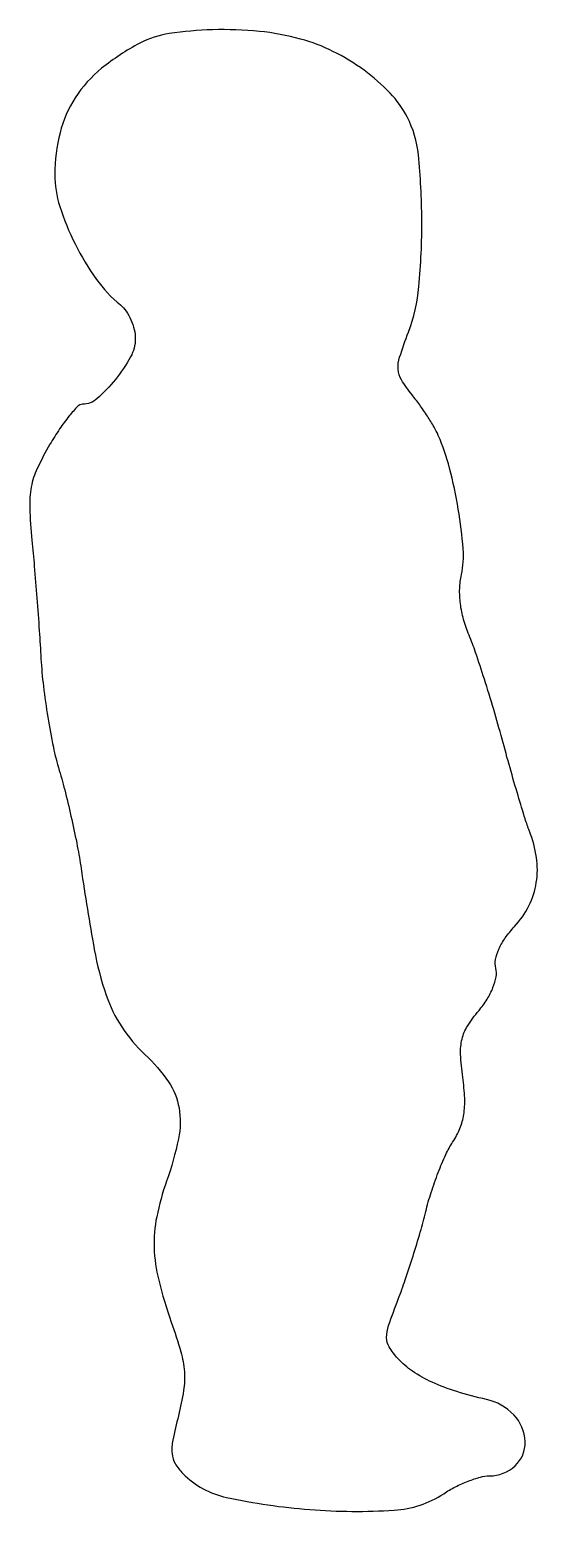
# Model space of a CAD drawing. Extents: x 0 to 57, y 0 to 166.
import ezdxf

# ---------------------------------------------------------------- set-up
doc = ezdxf.new("R2010")
doc.units = 0

msp = doc.modelspace()

# ---------------------------------------------------------------- linework, layer by layer
msp.add_lwpolyline([(12.502229, 164.424597, 0.050938), (8.23372, 161.613217, 0.078182), (5.285694, 158.322618, 0.081958), (3.579626, 154.407402, 0.061927), (3, 149.745441, 0.076472), (3.552833, 146.151957, 0.039887), (5.258829, 141.942224, 0.039601), (7.654544, 137.980829, 0.065103), (10.329208, 135.127555, -0.07236), (10.969055, 134.424909, -0.044906), (11.509205, 133.446507, -0.044134), (11.876898, 132.360543, -0.059636), (12, 131.332101, -0.127007), (11.476917, 129.306052, -0.04335), (9.769241, 126.766418, -0.042209), (7.711722, 124.61452, -0.18286), (6.087608, 124, 0.206359), (5.561275, 123.77311, 0.019075), (4.606034, 122.680987, 0.022098), (3.533919, 121.229865, 0.015508), (2.452842, 119.509743, 0.023185), (1.024903, 116.791721, 0.063089), (0.360085, 114.72594, 0.055756), (0.189041, 112.417174, 0.015157), (0.43724, 108.759743, -0.003555), (0.701763, 105.859591, -0.001916), (0.988592, 102.282549, -0.001908), (1.253, 98.635142, -0.003001), (1.449351, 95.5, 0.015652), (1.720745, 92.418601, 0.010713), (2.212909, 88.940625, 0.010808), (2.832069, 85.60656, 0.021421), (3.492265, 83, -0.011234), (4.181161, 80.495586, -0.006781), (4.89016, 77.5, -0.006791), (5.514033, 74.503401, -0.01182), (5.938714, 72, 0.008335), (7.408917, 62.951491, 0.038233), (8.745491, 57.806679, 0.063175), (10.480771, 54.275728, 0.058284), (13.083354, 51.182079, -0.053848), (15.703519, 48.122866, -0.10839), (16.890019, 45.192459, -0.093824), (16.826985, 41.75215, -0.033454), (15.5, 37, 0.034685), (14.395956, 33.008369, 0.058437), (14.105626, 29.550267, 0.053025), (14.617132, 25.892282, 0.023602), (16.020474, 21.225017, -0.014719), (17.088167, 17.890025, -0.050987), (17.490073, 15.662603, -0.058163), (17.406684, 13.556095, -0.0234), (16.826276, 10.729912, 0.012638), (16.202243, 7.991671, 0.069071), (16.110084, 6.479507, 0.113797), (16.458068, 5.369032, 0.063864), (17.326999, 4.244429, 0.144123), (22.216887, 1.57863, 0.03403), (31.518686, 0.222076, 0.034465), (40.965682, 0.147616, 0.131738), (46.5, 2, -0.02849), (47.804781, 2.760976, -0.025066), (49.243719, 3.405128, -0.025875), (50.60248, 3.853968, -0.066149), (51.627555, 3.993411, 0.188779), (54.498125, 5.127534, 0.218762), (55.608428, 7.823827, 0.181817), (54.336905, 10.832804, 0.150103), (51.284009, 12.553696, -0.020983), (47.953753, 13.4299, -0.033546), (45.20857, 14.482989, -0.039656), (43.017911, 15.715948, -0.060906), (41.374234, 17.13897, -0.046072), (40.402788, 18.434273, -0.140551), (40.110217, 19.482702, -0.081358), (40.343905, 20.84818, -0.009259), (41.421775, 23.797594, 0.01035), (42.20874, 25.965652, 0.005909), (43.073745, 28.6142, 0.0059), (43.881492, 31.300829, 0.009734), (44.492714, 33.591172, -0.017531), (45.101429, 35.737245, -0.014537), (45.894508, 37.975597, -0.014786), (46.742316, 39.985579, -0.037846), (47.505185, 41.367569, 0.047492), (48.315918, 42.905537, 0.059031), (48.750434, 44.461679, 0.049772), (48.850195, 46.276841, 0.022919), (48.636305, 48.636793, -0.021653), (48.396105, 51.214469, -0.071208), (48.553649, 52.911689, -0.081713), (49.165602, 54.36802, -0.034675), (50.417269, 56.084049, 0.035335), (51.347549, 57.362995, 0.043777), (52.015049, 58.67469, 0.049833), (52.36701, 59.882073, 0.110406), (52.332814, 60.835318, -0.112513), (52.302218, 61.800336, -0.056972), (52.670683, 62.965799, -0.048014), (53.389618, 64.23322, -0.033881), (54.419544, 65.507687, 0.070365), (56.029778, 67.826806, 0.077945), (56.863816, 70.423029, 0.074784), (56.88063, 73.239359, 0.058197), (56.093576, 76.202947, -0.018554), (55.617439, 77.55437, -0.003131), (54.819968, 80.175241, -0.00342), (53.922804, 83.268731, -0.003035), (53.03074, 86.5, 0.005723), (52.092136, 89.82995, 0.00532), (51.0553, 93.219839, 0.005311), (50.069337, 96.214249, 0.017855), (49.33399, 98.142004, -0.032664), (48.724484, 99.893884, -0.036138), (48.373043, 101.652275, -0.038123), (48.290129, 103.349626, -0.047236), (48.48226, 104.919228, 0.074048), (48.679, 107.792027, 0.021176), (48.135018, 112.236245, 0.022063), (47.15998, 116.850134, 0.03984), (45.90157, 120.5, 0.028433), (45.422578, 121.44646, 0.011884), (44.676083, 122.666423, 0.011713), (43.813381, 123.937453, 0.014889), (42.9559, 125.066546, -0.029686), (41.766066, 126.733415, -0.126562), (41.397351, 127.889255, -0.092749), (41.573861, 129.261156, -0.011975), (42.556383, 132.066546, 0.067394), (43.732331, 137.175301, 0.024393), (44.052144, 144.628849, 0.023231), (43.669679, 151.928372, 0.094896), (42.414314, 156.165698, 0.071507), (40.507024, 158.837195, 0.043933), (37.595421, 161.391874, 0.042294), (34.117323, 163.514037, 0.049205), (30.5, 164.896221, 0.042422), (25.876628, 165.746412, 0.030826), (20.646495, 165.931809, 0.031174), (15.798985, 165.501553, 0.082632)], format="xyb", close=True)

doc.saveas('drawing.dxf')
